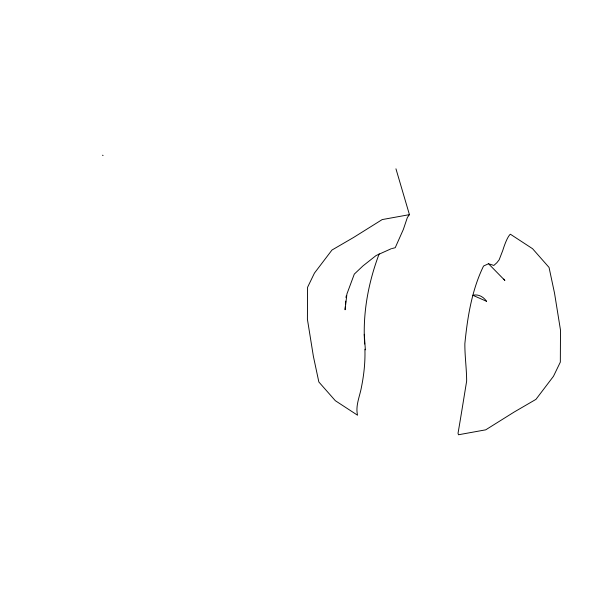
<?xml version="1.0" encoding="UTF-8"?>
<svg xmlns="http://www.w3.org/2000/svg" width="590" height="590" viewBox="0 0 590 590"><rect width="100%" height="100%" fill="white"/><g stroke="black" fill="none" stroke-linecap="round" stroke-linejoin="round"><path stroke-width="0.89" d="M364.672 344.007C362.548 313.356 368.367 282.433 379.186 253.796M345.327 306.313L345.069 309.765L346.92 293.975L354.295 274.114L362.99 265.891L376.125 255.514L391.531 248.589M345.46 304.588L345.718 301.143M346.013 297.685L346.212 295.944M395.949 168.814L409.438 214.649L407.388 217.445L403.376 229.37L395.226 247.704L392.298 248.471M488.505 263.73L483.542 266.046C471.779 290.14 467.479 317.236 464.861 343.69C464.773 356.198 466.616 368.595 466.653 381.074C463.792 398.471 461.041 415.898 458.024 433.274L458.467 434.764L485.718 429.83L514.303 411.96L535.949 399.364L553.479 376.28L560.33 362.12L560.5 330.164L554.526 293.156L549.047 267.425L532.571 248.715L510.357 234.201A38.638 6.918 -79 0 0 508.005 237.364L507.371 238.537A38.638 6.918 -79 0 0 502.783 250.426L499.162 259.799L496.854 262.742L493.852 265.441L488.505 263.73L504.856 280.449L503.823 279.085M409.438 214.649L382.187 219.583L353.602 237.453L331.956 250.049L314.426 273.133L307.574 287.293L307.405 319.249L313.371 356.257L318.851 381.988L335.327 400.699L357.547 415.213C355.261 405.677 359.93 396.074 361.523 386.782C363.986 374.436 365.328 361.803 364.9 349.199M102.453 155.236L103.103 155.406M364.273 334.294L365.365 349.863M486.492 301.269L472.885 295.31A14.367 12.161 71.8 0 1 486.492 301.269"/></g></svg>
